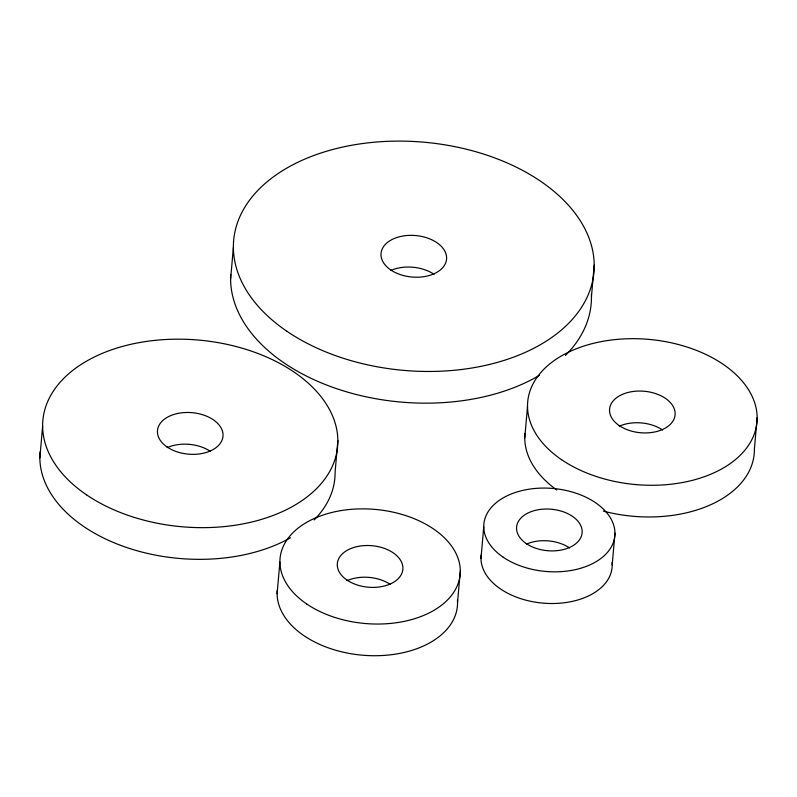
<?xml version="1.0" encoding="UTF-8"?>
<svg xmlns="http://www.w3.org/2000/svg" width="797" height="797" viewBox="0 0 797 797"><rect width="100%" height="100%" fill="white"/><g stroke="black" fill="none" stroke-linecap="round" stroke-linejoin="round"><path stroke-width="1.2" d="M39.85 457.926L42.62 426.236M230.602 279.209L233.372 247.528M277.117 593.755L279.886 562.074M337.858 440.582L335.089 472.272A147.963 93.717 5 0 1 314.128 519.963M457.538 602.522L460.307 570.841M480.98 558.448L483.749 526.767M524.745 438.091L527.524 406.41M591.444 296.743L594.213 265.052M612.196 564.824L614.965 533.143M757.15 417.568L754.38 449.249A115.077 72.886 5 0 1 603.309 511.096M612.056 562.403A65.762 41.653 5 0 1 546.005 603.349A65.762 41.653 5 0 1 481.189 554.832M526.468 544.102A32.876 20.822 5 0 1 569.646 547.997M457.448 600.221A90.42 57.274 5 0 1 366.939 655.513A90.42 57.274 5 0 1 277.246 590.308M347.213 580.605A32.876 20.822 5 0 1 390.391 584.5M619.448 426.136A32.876 20.822 5 0 1 662.626 430.031M556.744 489.946A115.077 72.886 5 0 1 524.944 433.339M167.35 447.555A32.876 20.822 5 0 1 210.538 451.461M290.437 537.786A147.963 93.717 5 0 1 126.046 547.3A147.963 93.717 5 0 1 40.109 451.819M591.384 294.352A180.839 114.539 5 0 1 565.422 355.442M539.33 375.387A180.839 114.539 5 0 1 339.472 389.623A180.839 114.539 5 0 1 230.712 274.437M390.899 270.432A32.876 20.822 5 0 1 434.086 274.337M526.289 543.594A32.876 20.822 5 0 0 581.093 536.899A32.876 20.822 5 0 0 540.685 509.373A32.876 20.822 5 0 0 526.289 543.594M503.226 557.233A65.762 41.653 5 0 0 612.823 543.843A65.762 41.653 5 0 0 532.007 488.79A65.762 41.653 5 0 0 503.226 557.233M347.034 580.096A32.876 20.822 5 0 0 401.837 573.402A32.876 20.822 5 0 0 361.43 545.865A32.876 20.822 5 0 0 347.034 580.096M306.676 603.957A90.42 57.274 5 0 0 457.368 585.546A90.42 57.274 5 0 0 346.257 509.851A90.42 57.274 5 0 0 306.676 603.957M561.616 459.72A115.077 72.886 5 0 0 753.404 436.288A115.077 72.886 5 0 0 611.986 339.94A115.077 72.886 5 0 0 561.616 459.72M619.269 425.628A32.876 20.822 5 0 0 674.073 418.933A32.876 20.822 5 0 0 633.665 391.407A32.876 20.822 5 0 0 619.269 425.628M86.455 494.788A147.963 93.717 5 0 0 333.046 464.661A147.963 93.717 5 0 0 151.221 340.787A147.963 93.717 5 0 0 86.455 494.788M167.181 447.047A32.876 20.822 5 0 0 221.974 440.352A32.876 20.822 5 0 0 181.567 412.826A32.876 20.822 5 0 0 167.181 447.047M286.95 331.303A180.839 114.539 5 0 0 588.335 294.482A180.839 114.539 5 0 0 366.102 143.081A180.839 114.539 5 0 0 286.95 331.303M390.729 269.924A32.876 20.822 5 0 0 445.533 263.229A32.876 20.822 5 0 0 405.125 235.703A32.876 20.822 5 0 0 390.729 269.924"/></g></svg>
